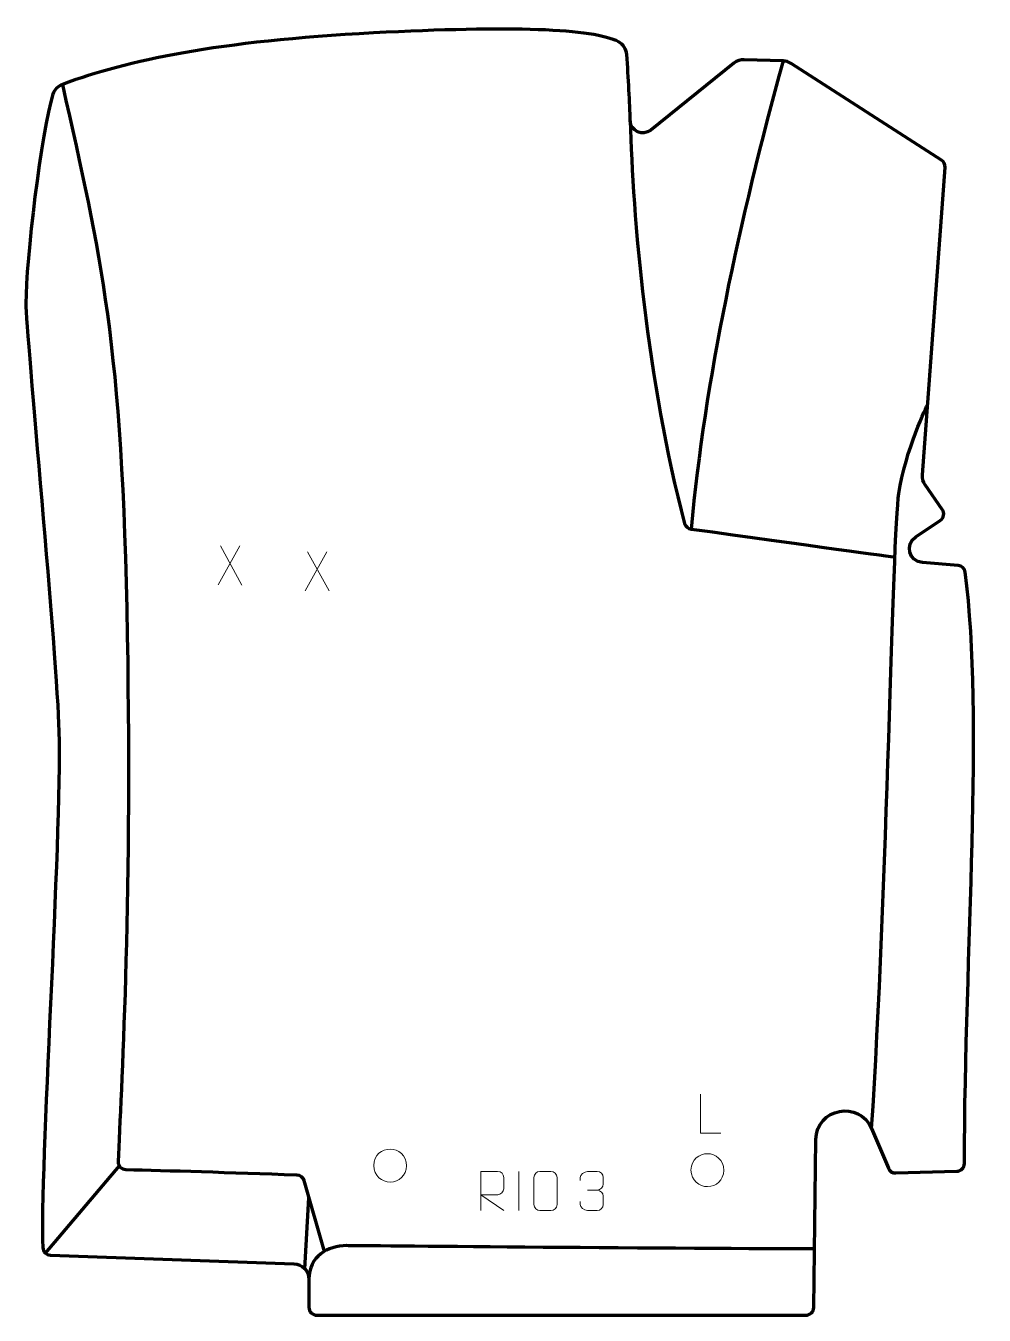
# Model space of a CAD drawing. Header units: millimetres. Extents: x -302 to 309, y -410 to 413.
import ezdxf

# ---------------------------------------------------------------- set-up
doc = ezdxf.new("R2010")
doc.units = ezdxf.units.MM
doc.header["$MEASUREMENT"] = 0
for name, color, linetype in [('layer 1', 7, 'Continuous'), ('layer 2', 7, 'Continuous'), ('layer 3', 7, 'Continuous')]:
    doc.layers.add(name, color=color, linetype=linetype)

msp = doc.modelspace()

# ---------------------------------------------------------------- linework, layer by layer
at = {"layer": 'layer 1', "color": 250, "lineweight": 9}
for points in [[(-165.957, 80.5321), (-165.957, 80.5321), (-179.6976, 55.6363), (-179.6976, 55.6363)], [(-178.243, 80.5321), (-178.243, 80.5321), (-164.5024, 55.5786), (-164.5024, 55.5786)], [(-110.385, 76.844), (-110.385, 76.844), (-124.1256, 51.9482), (-124.1256, 51.9482)], [(-122.671, 76.844), (-122.671, 76.844), (-108.9304, 51.8905), (-108.9304, 51.8905)]]:
    msp.add_open_spline(points, degree=3, dxfattribs=at)
for points, knots in [([(141.1493, -294.2496), (141.1493, -294.2496), (128.2002, -294.2496), (128.2002, -294.2496), (128.2002, -294.2496), (128.2002, -294.2496), (128.2002, -269.296), (128.2002, -269.296)], [0, 0, 0, 0, 0.33333333, 0.33333333, 0.33333333, 0.33333333, 1, 1, 1, 1]), ([(-80.4018, -314.8759), (-80.3311, -308.2355), (-75.0571, -304.3895), (-69.9018, -304.4865), (-69.9018, -304.4865), (-64.7465, -304.3895), (-59.4725, -308.4529), (-59.4018, -315.0933), (-59.4018, -315.0933), (-59.772, -321.4226), (-64.2139, -325.4533), (-69.9018, -325.4827), (-69.9018, -325.4827), (-75.0571, -325.5797), (-80.3311, -321.5163), (-80.4018, -314.8759)], [0, 0, 0, 0, 0.2, 0.2, 0.2, 0.2, 0.4, 0.4, 0.4, 0.4, 0.6, 0.6, 0.6, 0.6, 1, 1, 1, 1]), ([(122.0886, -317.8081), (122.1593, -311.1677), (127.4333, -307.3217), (132.5886, -307.4187), (132.5886, -307.4187), (137.7439, -307.3217), (143.0179, -311.3851), (143.0886, -318.0255), (143.0886, -318.0255), (142.7184, -324.3548), (138.2765, -328.3855), (132.5886, -328.4149), (132.5886, -328.4149), (127.4333, -328.5119), (122.1593, -324.4485), (122.0886, -317.8081)], [0, 0, 0, 0, 0.2, 0.2, 0.2, 0.2, 0.4, 0.4, 0.4, 0.4, 0.6, 0.6, 0.6, 0.6, 1, 1, 1, 1])]:
    msp.add_open_spline(points, degree=3, knots=knots, dxfattribs=at)
at = {"layer": 'layer 2', "color": 230, "lineweight": 200}
msp.add_open_spline([(195.4504, -410.4978), (195.4504, -410.4978), (-116.7515, -410.4978), (-116.7515, -410.4978), (-116.7515, -410.4978), (-119.513, -410.4978), (-121.7514, -408.259), (-121.7514, -405.4975), (-121.7514, -405.4975), (-121.7514, -405.4975), (-121.7514, -387.5866), (-121.7514, -387.5866), (-121.7514, -387.5866), (-121.7514, -382.2025), (-126.0154, -377.7857), (-131.396, -377.5959), (-131.396, -377.5959), (-131.396, -377.5959), (-286.7127, -372.1191), (-286.7127, -372.1191), (-286.7127, -372.1191), (-289.3082, -372.0277), (-291.3991, -369.9661), (-291.5306, -367.3728), (-291.5306, -367.3728), (-293.8784, -321.0407), (-279.5962, -107.8727), (-281.3206, -37.6844), (-281.3206, -37.6844), (-282.4459, 8.1348), (-302.4183, 217.5829), (-302.4357, 235.5167), (-302.4357, 235.5167), (-302.4611, 261.787), (-292.6073, 346.0225), (-285.1327, 368.9503), (-285.1327, 368.9503), (-284.1911, 371.8385), (-281.9619, 374.122), (-279.1139, 375.1793), (-279.1139, 375.1793), (-237.5842, 390.5985), (-180.0712, 402.8148), (-80.5138, 408.0225), (-80.5138, 408.0225), (7.1171, 412.6062), (59.8571, 410.9065), (75.8552, 402.3298), (75.8552, 402.3298), (78.8563, 400.7211), (80.8234, 397.6921), (81.0897, 394.2974), (81.0897, 394.2974), (82.2754, 379.1932), (82.9827, 363.3457), (83.3824, 351.981), (83.3824, 351.981), (83.6138, 345.3953), (91.262, 341.9014), (96.395, 346.0335), (96.395, 346.0335), (96.395, 346.0335), (149.4859, 388.7746), (149.4859, 388.7746), (149.4859, 388.7746), (151.3486, 390.2739), (153.6864, 391.0564), (156.0765, 390.9798), (156.0765, 390.9798), (156.0765, 390.9798), (180.8778, 390.1871), (180.8778, 390.1871), (180.8778, 390.1871), (182.689, 390.1293), (184.4501, 389.5804), (185.9734, 388.5993), (185.9734, 388.5993), (185.9734, 388.5993), (281.9557, 326.7789), (281.9557, 326.7789), (281.9557, 326.7789), (283.4945, 325.7876), (284.3687, 324.0346), (284.234, 322.209), (284.234, 322.209), (284.234, 322.209), (269.7697, 125.9869), (269.7697, 125.9869), (269.7697, 125.9869), (269.5997, 123.6861), (270.2319, 121.3973), (271.5576, 119.5089), (271.5576, 119.5089), (271.5576, 119.5089), (282.5145, 103.9059), (282.5145, 103.9059), (282.5145, 103.9059), (284.1232, 101.6149), (283.5369, 98.4494), (281.2142, 96.8866), (281.2142, 96.8866), (281.2142, 96.8866), (265.535, 86.3365), (265.535, 86.3365), (265.535, 86.3365), (258.4547, 81.5726), (261.3658, 70.549), (269.8752, 69.9016), (269.8752, 69.9016), (269.8752, 69.9016), (292.5567, 68.1762), (292.5567, 68.1762), (292.5567, 68.1762), (294.9192, 67.9965), (296.8359, 66.1855), (297.1368, 63.8352), (297.1368, 63.8352), (309.2403, -30.6289), (296.8973, -177.1523), (296.6059, -313.6331), (296.6059, -313.6331), (296.6002, -316.3382), (294.4493, -318.548), (291.7453, -318.6224), (291.7453, -318.6224), (291.7453, -318.6224), (252.7997, -319.6942), (252.7997, -319.6942), (252.7997, -319.6942), (250.7412, -319.7513), (248.8592, -318.5399), (248.0573, -316.6433), (248.0573, -316.6433), (248.0573, -316.6433), (237.3808, -291.3845), (237.3808, -291.3845), (237.3808, -291.3845), (229.5802, -272.9293), (202.1017, -278.3126), (201.8413, -298.3472), (201.8413, -298.3472), (201.8413, -298.3472), (200.4485, -405.5642), (200.4485, -405.5642), (200.4485, -405.5642), (200.4129, -408.2992), (198.1858, -410.4978), (195.4504, -410.4978)], degree=3, knots=[0, 0, 0, 0, 0.02631579, 0.02631579, 0.02631579, 0.02631579, 0.05263158, 0.05263158, 0.05263158, 0.05263158, 0.07894737, 0.07894737, 0.07894737, 0.07894737, 0.10526316, 0.10526316, 0.10526316, 0.10526316, 0.13157895, 0.13157895, 0.13157895, 0.13157895, 0.15789474, 0.15789474, 0.15789474, 0.15789474, 0.18421053, 0.18421053, 0.18421053, 0.18421053, 0.21052632, 0.21052632, 0.21052632, 0.21052632, 0.23684211, 0.23684211, 0.23684211, 0.23684211, 0.26315789, 0.26315789, 0.26315789, 0.26315789, 0.28947368, 0.28947368, 0.28947368, 0.28947368, 0.31578947, 0.31578947, 0.31578947, 0.31578947, 0.34210526, 0.34210526, 0.34210526, 0.34210526, 0.36842105, 0.36842105, 0.36842105, 0.36842105, 0.39473684, 0.39473684, 0.39473684, 0.39473684, 0.42105263, 0.42105263, 0.42105263, 0.42105263, 0.44736842, 0.44736842, 0.44736842, 0.44736842, 0.47368421, 0.47368421, 0.47368421, 0.47368421, 0.5, 0.5, 0.5, 0.5, 0.52631579, 0.52631579, 0.52631579, 0.52631579, 0.55263158, 0.55263158, 0.55263158, 0.55263158, 0.57894737, 0.57894737, 0.57894737, 0.57894737, 0.60526316, 0.60526316, 0.60526316, 0.60526316, 0.63157895, 0.63157895, 0.63157895, 0.63157895, 0.65789474, 0.65789474, 0.65789474, 0.65789474, 0.68421053, 0.68421053, 0.68421053, 0.68421053, 0.71052632, 0.71052632, 0.71052632, 0.71052632, 0.73684211, 0.73684211, 0.73684211, 0.73684211, 0.76315789, 0.76315789, 0.76315789, 0.76315789, 0.78947368, 0.78947368, 0.78947368, 0.78947368, 0.81578947, 0.81578947, 0.81578947, 0.81578947, 0.84210526, 0.84210526, 0.84210526, 0.84210526, 0.86842105, 0.86842105, 0.86842105, 0.86842105, 0.89473684, 0.89473684, 0.89473684, 0.89473684, 0.92105263, 0.92105263, 0.92105263, 0.92105263, 0.94736842, 0.94736842, 0.94736842, 0.94736842, 1, 1, 1, 1], dxfattribs=at)
at = {"layer": 'layer 3', "color": 142, "lineweight": 200}
for points in [[(180.878, 390.1873), (152.5817, 287.0904), (131.0142, 186.6768), (122.1842, 91.3414)], [(-289.8223, -370.8854), (-289.8223, -370.8854), (-242.7551, -315.1302), (-242.7551, -315.1302)], [(-124.3162, -380.9037), (-124.3162, -380.9037), (-121.7511, -335.6719), (-121.7511, -335.6719)]]:
    msp.add_open_spline(points, degree=3, dxfattribs=at)
for points, knots in [([(-279.114, 375.1794), (-254.4287, 264.7144), (-240.9801, 212.0969), (-237.6947, 23.2655), (-237.6947, 23.2655), (-234.591, -155.1237), (-241.8659, -267.9641), (-243.5004, -312.3125), (-243.5004, -312.3125), (-243.6034, -315.1027), (-241.4049, -317.4363), (-238.614, -317.498), (-238.614, -317.498), (-212.5903, -318.0723), (-171.9694, -319.4171), (-129.5768, -320.8551), (-129.5768, -320.8551), (-127.4065, -320.9284), (-125.5318, -322.3946), (-124.937, -324.483), (-124.937, -324.483), (-124.937, -324.483), (-112.0144, -369.8711), (-112.0144, -369.8711)], [0, 0, 0, 0, 0.14285714, 0.14285714, 0.14285714, 0.14285714, 0.28571429, 0.28571429, 0.28571429, 0.28571429, 0.42857143, 0.42857143, 0.42857143, 0.42857143, 0.57142857, 0.57142857, 0.57142857, 0.57142857, 0.71428571, 0.71428571, 0.71428571, 0.71428571, 1, 1, 1, 1]), ([(83.3825, 351.981), (84.6211, 291.7251), (93.975, 185.17), (118.0387, 94.9947), (118.0387, 94.9947), (118.5569, 93.0537), (120.1945, 91.6165), (122.1842, 91.3416), (122.1842, 91.3416), (195.5069, 81.2043), (252.2561, 73.4562), (252.2561, 73.4562)], [0, 0, 0, 0, 0.25, 0.25, 0.25, 0.25, 0.5, 0.5, 0.5, 0.5, 1, 1, 1, 1]), ([(237.381, -291.3846), (247.2644, -141.7417), (250.7417, 87.1823), (254.7652, 114.1077), (254.7652, 114.1077), (258.8189, 141.2331), (273.074, 170.8121), (273.074, 170.8121)], [0, 0, 0, 0, 0.33333333, 0.33333333, 0.33333333, 0.33333333, 1, 1, 1, 1]), ([(200.934, -368.192), (98.7804, -368.0371), (-90.2597, -366.1007), (-97.7301, -366.1007), (-97.7301, -366.1007), (-109.4998, -366.1007), (-121.7514, -372.915), (-121.7514, -387.5866)], [0, 0, 0, 0, 0.33333333, 0.33333333, 0.33333333, 0.33333333, 1, 1, 1, 1])]:
    msp.add_open_spline(points, degree=3, knots=knots, dxfattribs=at)
at = {"layer": 'layer 3', "color": 250, "lineweight": 9}
for points, knots in [([(-12.0925, -343.7268), (-12.0925, -343.7268), (-12.0925, -318.7733), (-12.0925, -318.7733), (-12.0925, -318.7733), (-8.4977, -318.7733), (-4.9022, -318.7733), (-1.307, -318.7733), (-1.307, -318.7733), (1.0183, -318.811), (2.5756, -320.301), (2.5715, -322.6674), (2.5715, -322.6674), (2.5711, -324.7029), (2.5711, -327.7623), (2.5715, -329.7983), (2.5715, -329.7983), (2.565, -331.6738), (0.7527, -333.6156), (-1.2568, -333.6347), (-1.2568, -333.6347), (-1.2568, -333.6347), (-12.0925, -333.6347), (-12.0925, -333.6347), (-12.0925, -333.6347), (-12.0925, -333.6347), (2.5622, -343.7268), (2.5622, -343.7268)], [0, 0, 0, 0, 0.125, 0.125, 0.125, 0.125, 0.25, 0.25, 0.25, 0.25, 0.375, 0.375, 0.375, 0.375, 0.5, 0.5, 0.5, 0.5, 0.625, 0.625, 0.625, 0.625, 0.75, 0.75, 0.75, 0.75, 1, 1, 1, 1]), ([(25.7199, -318.7736), (28.0456, -318.7736), (30.3717, -318.7736), (32.6978, -318.7736), (32.6978, -318.7736), (34.6444, -318.738), (36.6358, -320.2296), (36.6625, -322.6672), (36.6625, -322.6672), (36.6621, -328.4141), (36.6621, -334.1614), (36.6625, -339.9091), (36.6625, -339.9091), (36.5227, -342.2325), (34.8455, -343.7121), (32.6978, -343.7229), (32.6978, -343.7229), (30.3659, -343.7225), (28.034, -343.7225), (25.7025, -343.7229), (25.7025, -343.7229), (23.7775, -343.8283), (21.8054, -341.9438), (21.8166, -339.9265), (21.8166, -339.9265), (21.8169, -334.1564), (21.8169, -328.3867), (21.8166, -322.6174), (21.8166, -322.6174), (21.8208, -320.4793), (23.5675, -318.7601), (25.7199, -318.7736)], [0, 0, 0, 0, 0.11111111, 0.11111111, 0.11111111, 0.11111111, 0.22222222, 0.22222222, 0.22222222, 0.22222222, 0.33333333, 0.33333333, 0.33333333, 0.33333333, 0.44444444, 0.44444444, 0.44444444, 0.44444444, 0.55555556, 0.55555556, 0.55555556, 0.55555556, 0.66666667, 0.66666667, 0.66666667, 0.66666667, 0.77777778, 0.77777778, 0.77777778, 0.77777778, 1, 1, 1, 1]), ([(51.3557, -324.4576), (51.3557, -324.4576), (51.3557, -322.6004), (51.3557, -322.6004), (51.3557, -322.6004), (51.3414, -320.8585), (54.0059, -318.7404), (56.065, -318.7631), (56.065, -318.7631), (58.1291, -318.7631), (60.1931, -318.7631), (62.2568, -318.7631), (62.2568, -318.7631), (64.4513, -318.7543), (66.0496, -320.6011), (66.094, -322.5132), (66.094, -322.5132), (66.0936, -323.9483), (66.0936, -325.3834), (66.094, -326.8189), (66.094, -326.8189), (66.0454, -328.4724), (64.4428, -330.7024), (62.2445, -330.6924), (62.2445, -330.6924), (64.4482, -330.7036), (66.0562, -332.5068), (66.1102, -334.5663), (66.1102, -334.5663), (66.1098, -336.351), (66.1098, -338.1357), (66.1102, -339.9208), (66.1102, -339.9208), (66.1203, -341.9822), (64.0654, -343.7453), (62.2445, -343.7372), (62.2445, -343.7372), (60.1792, -343.7369), (58.114, -343.7369), (56.0484, -343.7372), (56.0484, -343.7372), (53.8798, -343.7257), (51.3488, -341.3255), (51.3302, -339.8637), (51.3302, -339.8637), (51.3302, -339.8637), (51.3302, -337.9551), (51.3302, -337.9551)], [0, 0, 0, 0, 0.07692308, 0.07692308, 0.07692308, 0.07692308, 0.15384615, 0.15384615, 0.15384615, 0.15384615, 0.23076923, 0.23076923, 0.23076923, 0.23076923, 0.30769231, 0.30769231, 0.30769231, 0.30769231, 0.38461538, 0.38461538, 0.38461538, 0.38461538, 0.46153846, 0.46153846, 0.46153846, 0.46153846, 0.53846154, 0.53846154, 0.53846154, 0.53846154, 0.61538462, 0.61538462, 0.61538462, 0.61538462, 0.69230769, 0.69230769, 0.69230769, 0.69230769, 0.76923077, 0.76923077, 0.76923077, 0.76923077, 0.84615385, 0.84615385, 0.84615385, 0.84615385, 1, 1, 1, 1])]:
    msp.add_open_spline(points, degree=3, knots=knots, dxfattribs=at)
for points in [[(12.2395, -318.763), (12.2395, -318.763), (12.2395, -343.7371), (12.2395, -343.7371)], [(56.0654, -330.7028), (56.0654, -330.7028), (62.2618, -330.7028), (62.2618, -330.7028)]]:
    msp.add_open_spline(points, degree=3, dxfattribs=at)

doc.saveas('drawing.dxf')
